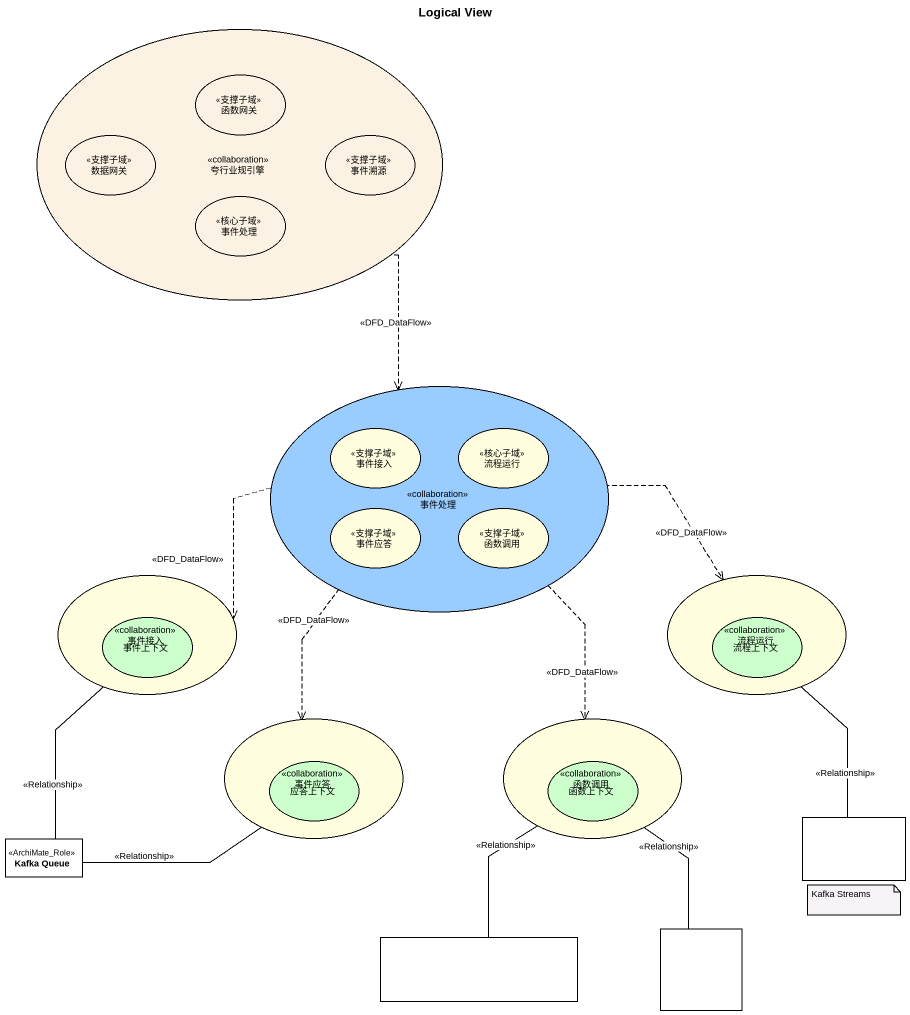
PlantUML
@startuml
title Logical View
allowmixing
hide circle
hide empty members
usecase 夸行业规引擎 <<collaboration>>
usecase 函数网关 <<支撑子域>>
usecase 数据网关 <<支撑子域>>
usecase 事件溯源 <<支撑子域>>
usecase 事件处理 <<核心子域>>
usecase "事件处理" as 事件处理_2 <<collaboration>> #99CCFF
usecase 事件接入 <<支撑子域>> #FFFFE0
usecase 流程运行 <<核心子域>> #FFFFE0
usecase 事件应答 <<支撑子域>> #FFFFE0
usecase 函数调用 <<支撑子域>> #FFFFE0
usecase "事件接入" as 事件接入_2 <<collaboration>> #FFFFE0
usecase "流程运行" as 流程运行_2 <<collaboration>> #FFFFE0
usecase 事件上下文 #CCFFCC
usecase 流程上下文 #CCFFCC
usecase "事件应答" as 事件应答_2 <<collaboration>> #FFFFE0
usecase "函数调用" as 函数调用_2 <<collaboration>> #FFFFE0
usecase 应答上下文 #CCFFCC
usecase 函数上下文 #CCFFCC
class "Kafka Queue" as Kafka_Queue <<ArchiMate_Role>> #FFFFFF
rectangle " " as rectangle1
rectangle " " as rectangle2
rectangle " " as rectangle3
事件处理 ..> 事件处理_2 : <<DFD_DataFlow>>
事件接入 ..> 事件接入_2 : <<DFD_DataFlow>>
流程运行 ..> 流程运行_2 : <<DFD_DataFlow>>
事件应答 ..> 事件应答_2 : <<DFD_DataFlow>>
函数调用 ..> 函数调用_2 : <<DFD_DataFlow>>
事件上下文 -- Kafka_Queue : <<Relationship>>
流程上下文 -- rectangle1 : <<Relationship>>
应答上下文 -left- Kafka_Queue : <<Relationship>>
函数上下文 -- rectangle2 : <<Relationship>>
函数上下文 -- rectangle3 : <<Relationship>>
note as N1
  Kafka Streams
end note
@enduml
